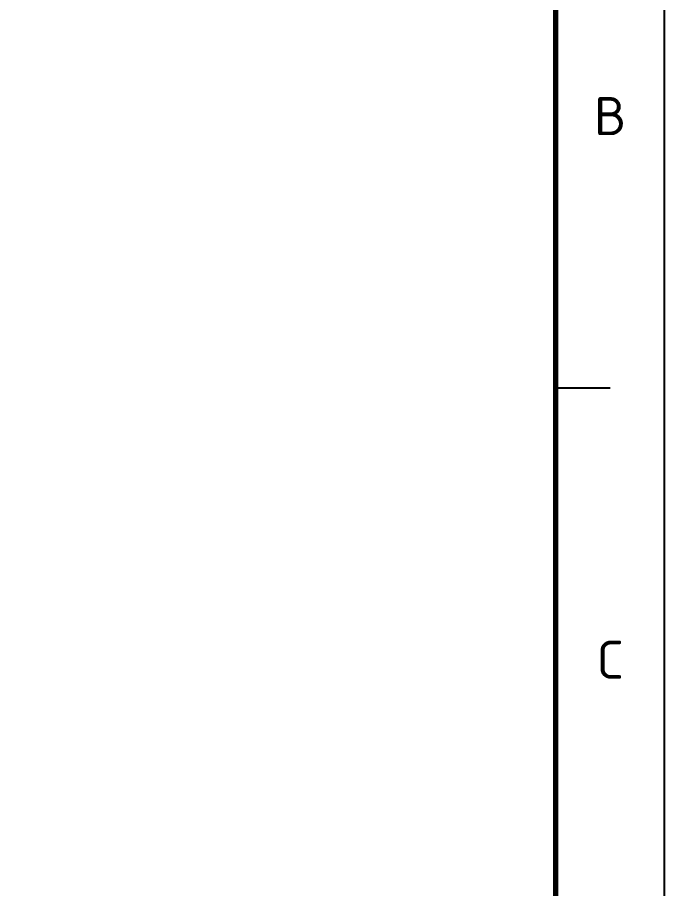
# Model space of a CAD drawing. Header units: millimetres. Extents: x 0 to 420, y 0 to 297.
# Drawn here: x 360.5 to 420, y 152.5 to 232.6 of the extents above; entities that cross this region are included whole.
import ezdxf
from ezdxf.enums import TextEntityAlignment as Align

# ---------------------------------------------------------------- set-up
doc = ezdxf.new("R2010")
doc.units = ezdxf.units.MM
for name, color, linetype, lineweight in [('06-TEXTO', 7, 'CONTINUOUS', 25), ('07-RECUADRO', 7, 'CONTINUOUS', 70), ('08-FINA', 5, 'CONTINUOUS', 25)]:
    doc.layers.add(name, color=color, linetype=linetype, lineweight=lineweight)
doc.styles.add('ISO3098', font='isocpeur.ttf')

msp = doc.modelspace()

# ---------------------------------------------------------------- linework, layer by layer
at = {"layer": '07-RECUADRO'}
msp.add_lwpolyline([(20, 10), (410, 10), (410, 287), (20, 287)], close=True, dxfattribs=at)
at = {"layer": '08-FINA'}
msp.add_line((410, 198.5), (415, 198.5), dxfattribs=at)
msp.add_lwpolyline([(0, 0), (420, 0), (420, 297), (0, 297)], close=True, dxfattribs=at)

# ---------------------------------------------------------------- texts
at = {"layer": '06-TEXTO', "style": 'ISO3098'}
for s, p in [('B', (415, 223.5)), ('C', (415, 173.5))]:
    msp.add_text(s, height=3.5, dxfattribs=at).set_placement(p, align=Align.MIDDLE_CENTER)

doc.saveas('drawing.dxf')
